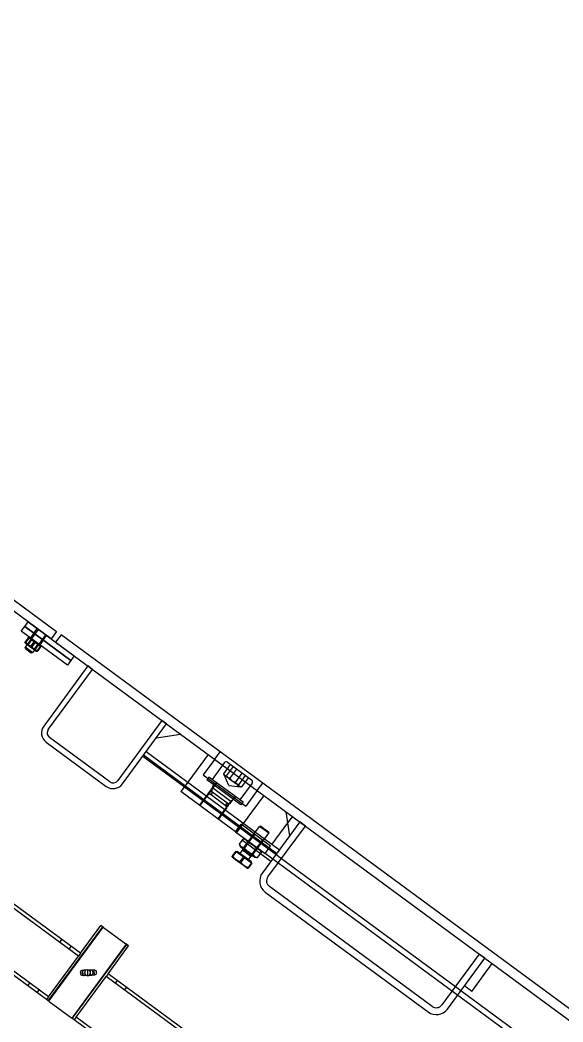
# Model space of a CAD drawing. Header units: millimetres. Extents: x 400392 to 401186, y 4543812 to 4544115.
# Drawn here: x 400767.317 to 400767.789, y 4544086.509 to 4544087.381 of the extents above; entities that cross this region are included whole.
import ezdxf

# ---------------------------------------------------------------- set-up
doc = ezdxf.new("R2010")
doc.units = ezdxf.units.MM
doc.layers.add('görünüş prota', color=4, linetype='Continuous')
doc.layers.add('kiris prota', color=6, linetype='Continuous')

# ---------------------------------------------------------------- blocks, each defined once
blk = doc.blocks.new('A$C750F51A7')
at = {"layer": 'görünüş prota', "color": 253, "lineweight": -2}
for p, q in [((-72.959, -61.165), (130.391, -61.165)), ((130.391, -61.165), (130.391, -61.965)), ((277.816, -61.165), (130.866, -61.165)), ((130.866, -61.165), (130.866, -61.965)), ((148.066, -61.965), (148.066, -61.165)), ((148.916, -61.715), (148.916, -63.515)), ((149.116, -61.515), (151.716, -61.515)), ((149.457, -62.515), (149.457, -61.515)), ((149.754, -62.515), (149.754, -61.515)), ((150.118, -62.515), (150.118, -61.515)), ((150.713, -62.515), (150.713, -61.515)), ((151.077, -62.515), (151.077, -61.515)), ((151.374, -61.515), (151.374, -62.515)), ((151.916, -61.715), (151.916, -63.515)), ((152.666, -61.965), (152.666, -61.165)), ((130.391, -61.965), (-72.959, -61.965)), ((127.891, -62.465), (127.891, -61.965)), ((127.891, -61.965), (132.891, -61.965)), ((132.891, -62.465), (127.891, -62.465)), ((127.891, -62.465), (132.891, -62.465)), ((127.891, -62.965), (127.891, -62.465)), ((128.891, -62.465), (128.891, -61.965)), ((128.891, -62.465), (128.891, -62.965)), ((128.991, -61.965), (128.991, -63.615)), ((129.791, -61.965), (129.791, -63.615)), ((129.891, -62.465), (129.891, -61.965)), ((129.891, -62.465), (129.891, -62.965)), ((130.866, -61.965), (277.816, -61.965)), ((132.891, -61.965), (132.891, -62.465)), ((132.891, -62.465), (132.891, -62.965)), ((134.366, -61.965), (134.366, -68.465)), ((134.866, -61.965), (134.366, -61.965)), ((134.866, -68.465), (134.866, -61.965)), ((142.866, -61.965), (142.366, -61.965)), ((142.366, -61.965), (142.366, -68.465)), ((142.866, -68.465), (142.866, -61.965)), ((142.866, -63.465), (144.366, -61.965)), ((147.366, -61.965), (147.366, -65.365)), ((148.066, -61.965), (148.066, -63.665)), ((150.416, -63.082), (149.524, -62.567)), ((150.416, -63.082), (151.307, -62.567)), ((152.666, -61.965), (152.666, -63.665)), ((153.366, -61.965), (153.366, -65.965)), ((155.766, -61.965), (157.266, -63.465)), ((156.466, -61.965), (156.466, -62.665)), ((156.466, -62.665), (156.466, -64.965)), ((157.266, -61.965), (157.266, -67.465)), ((157.866, -61.965), (157.266, -61.965)), ((157.866, -67.465), (157.866, -61.965)), ((177.266, -61.965), (176.666, -61.965)), ((176.666, -61.965), (176.666, -67.465)), ((177.266, -67.465), (177.266, -61.965)), ((178.066, -64.965), (178.066, -61.965)), ((132.891, -62.965), (127.891, -62.965)), ((128.714, -63.072), (128.714, -63.508)), ((128.826, -62.965), (128.739, -63.015)), ((128.826, -63.615), (128.739, -63.565)), ((128.771, -63.072), (128.771, -63.508)), ((129.956, -63.615), (128.826, -63.615)), ((129.058, -63.004), (128.991, -62.965)), ((129.058, -63.576), (128.991, -63.615)), ((128.991, -63.615), (128.991, -63.889)), ((129.723, -63.004), (129.058, -63.004)), ((129.058, -63.004), (129.058, -63.576)), ((129.058, -63.576), (129.723, -63.576)), ((129.334, -63.072), (129.334, -63.508)), ((129.447, -63.072), (129.447, -63.508)), ((129.723, -63.004), (129.791, -62.965)), ((129.723, -63.004), (129.723, -63.576)), ((129.723, -63.576), (129.791, -63.615)), ((129.791, -63.615), (129.791, -63.889)), ((129.956, -62.965), (130.042, -63.015)), ((129.956, -63.615), (130.042, -63.565)), ((130.01, -63.072), (130.01, -63.508)), ((130.067, -63.072), (130.067, -63.508)), ((148.066, -63.665), (152.666, -63.665)), ((152.266, -63.515), (148.566, -63.515)), ((148.566, -63.515), (148.566, -63.815)), ((149.366, -64.065), (149.258, -63.665)), ((149.366, -63.515), (149.366, -63.815)), ((149.416, -63.525), (149.416, -64.319)), ((151.366, -64.065), (151.473, -63.665)), ((151.416, -63.525), (151.416, -64.319)), ((151.466, -63.515), (151.466, -63.815)), ((152.266, -63.515), (152.266, -63.815)), ((129.791, -63.889), (128.991, -63.889)), ((129.067, -63.965), (128.991, -63.889)), ((129.067, -63.965), (129.714, -63.965)), ((129.714, -63.965), (129.791, -63.889)), ((152.266, -63.815), (148.566, -63.815)), ((149.366, -64.065), (151.366, -64.065)), ((149.366, -64.065), (149.366, -65.965)), ((149.575, -64.351), (149.434, -64.339)), ((151.301, -64.395), (149.531, -64.395)), ((149.621, -64.401), (149.621, -64.629)), ((151.211, -64.401), (151.211, -64.629)), ((151.256, -64.351), (151.397, -64.339)), ((151.366, -64.065), (151.366, -65.965)), ((154.758, -64.265), (154.666, -64.357)), ((155.666, -64.357), (154.666, -64.357)), ((154.666, -66.765), (154.666, -64.357)), ((154.758, -64.265), (155.574, -64.265)), ((155.574, -64.265), (155.666, -64.357)), ((155.666, -66.765), (155.666, -64.357)), ((142.866, -64.965), (157.266, -64.965)), ((157.266, -65.365), (142.866, -65.365)), ((147.366, -65.365), (147.366, -65.965)), ((149.416, -64.712), (149.416, -65.965)), ((149.575, -64.679), (149.434, -64.692)), ((149.531, -64.635), (151.301, -64.635)), ((151.256, -64.679), (151.397, -64.692)), ((151.416, -64.712), (151.416, -65.965)), ((153.266, -65.365), (153.266, -65.165)), ((156.466, -65.165), (153.266, -65.165)), ((153.266, -65.965), (153.266, -65.365)), ((153.366, -65.165), (153.366, -65.965)), ((154.747, -65.965), (154.747, -65.165)), ((155.584, -65.965), (155.584, -65.165)), ((156.466, -65.365), (156.466, -65.165)), ((156.466, -65.965), (156.466, -65.365)), ((178.066, -64.965), (177.266, -64.965)), ((142.866, -65.465), (147.366, -65.465)), ((147.366, -65.465), (156.466, -65.465)), ((153.266, -65.965), (147.366, -65.965)), ((153.266, -65.965), (156.466, -65.965)), ((154.401, -65.965), (154.184, -66.09)), ((154.184, -66.64), (154.184, -66.09)), ((154.184, -66.215), (156.147, -66.215)), ((154.747, -66.012), (154.666, -65.965)), ((154.675, -66.64), (154.675, -66.09)), ((154.747, -66.012), (155.584, -66.012)), ((154.747, -66.718), (154.747, -66.012)), ((155.584, -66.012), (155.666, -65.965)), ((155.584, -66.718), (155.584, -66.012)), ((155.656, -66.64), (155.656, -66.09)), ((155.931, -65.965), (156.147, -66.09)), ((156.147, -66.64), (156.147, -66.09)), ((156.147, -66.215), (157.266, -66.215)), ((156.466, -65.465), (157.266, -65.465)), ((252.216, -65.965), (156.466, -65.965)), ((157.266, -65.465), (157.866, -65.465)), ((157.866, -65.465), (176.666, -65.465)), ((176.666, -65.465), (177.266, -65.465)), ((177.266, -65.465), (194.541, -65.465)), ((154.401, -66.765), (154.184, -66.64)), ((154.401, -66.765), (155.931, -66.765)), ((154.747, -66.718), (154.666, -66.765)), ((154.666, -66.815), (154.666, -66.765)), ((155.666, -66.815), (154.666, -66.815)), ((154.706, -66.907), (154.666, -66.815)), ((155.625, -66.907), (154.706, -66.907)), ((154.706, -67.265), (154.706, -66.907)), ((155.584, -66.718), (154.747, -66.718)), ((155.584, -66.718), (155.666, -66.765)), ((155.625, -66.907), (155.666, -66.815)), ((155.625, -67.265), (155.625, -66.907)), ((155.666, -66.815), (155.666, -66.765)), ((155.931, -66.765), (156.147, -66.64)), ((154.288, -67.325), (155.108, -67.325)), ((154.288, -67.325), (154.288, -67.829)), ((154.316, -67.905), (154.314, -67.904)), ((154.316, -67.905), (154.698, -67.905)), ((154.346, -67.325), (154.346, -67.829)), ((155.936, -67.265), (154.396, -67.265)), ((154.396, -67.325), (154.396, -67.265)), ((154.698, -67.905), (155.547, -67.905)), ((155.108, -67.325), (155.985, -67.325)), ((155.108, -67.325), (155.108, -67.829)), ((155.223, -67.325), (155.223, -67.829)), ((155.547, -67.905), (156.014, -67.905)), ((155.936, -67.325), (155.936, -67.265)), ((155.985, -67.325), (155.985, -67.829)), ((155.985, -67.325), (156.043, -67.325)), ((156.014, -67.905), (156.016, -67.905)), ((156.016, -67.905), (156.017, -67.904)), ((156.043, -67.325), (156.043, -67.829)), ((176.066, -68.065), (158.466, -68.065)), ((158.466, -68.665), (176.066, -68.665)), ((141.866, -68.965), (135.366, -68.965)), ((135.366, -69.465), (141.866, -69.465)), ((148.666, -82.495), (148.666, -79.495)), ((148.966, -79.495), (148.666, -79.495)), ((148.866, -87.495), (148.866, -79.495)), ((148.916, -87.495), (148.916, -79.495)), ((148.966, -79.495), (151.366, -79.495)), ((151.666, -79.495), (151.366, -79.495)), ((151.416, -79.495), (151.416, -87.495)), ((151.466, -87.495), (151.466, -79.495)), ((151.666, -82.495), (151.666, -79.495)), ((148.666, -82.495), (112.366, -82.495)), ((148.666, -82.795), (112.366, -82.795)), ((146.666, -82.795), (146.666, -82.495)), ((147.666, -82.795), (147.666, -82.495)), ((148.666, -82.495), (148.666, -82.795)), ((148.666, -87.195), (148.666, -82.795)), ((151.666, -82.495), (151.666, -82.795)), ((256.766, -82.495), (151.666, -82.495)), ((256.766, -82.795), (151.666, -82.795)), ((151.666, -87.195), (151.666, -82.795)), ((152.666, -82.795), (152.666, -82.495)), ((153.666, -82.795), (153.666, -82.495)), ((149.66, -83.601), (149.788, -83.499)), ((149.699, -83.57), (149.984, -83.931)), ((149.762, -83.725), (149.847, -83.834)), ((150.258, -83.129), (149.788, -83.499)), ((149.843, -83.456), (150.128, -83.818)), ((150.023, -83.314), (150.308, -83.675)), ((150.073, -83.86), (150.543, -83.49)), ((150.204, -83.171), (150.489, -83.533)), ((150.258, -83.129), (150.507, -82.932)), ((150.467, -82.963), (150.752, -83.325)), ((150.484, -83.155), (150.569, -83.264)), ((150.792, -83.293), (150.543, -83.49)), ((150.724, -82.966), (150.81, -83.074)), ((149.642, -83.82), (149.727, -83.929)), ((150.073, -83.86), (149.945, -83.962)), ((148.666, -87.195), (112.366, -87.195)), ((146.666, -87.495), (146.666, -87.195)), ((147.666, -87.495), (147.666, -87.195)), ((148.666, -87.195), (148.666, -87.495)), ((256.766, -87.195), (151.666, -87.195)), ((151.666, -87.195), (151.666, -87.495)), ((148.666, -87.495), (112.366, -87.495)), ((148.966, -87.495), (148.666, -87.495)), ((148.966, -87.495), (151.366, -87.495)), ((151.666, -87.495), (151.366, -87.495)), ((199.291, -87.495), (151.666, -87.495))]:
    blk.add_line(p, q, dxfattribs=at)
for centre, radius, start, end in [((149.116, -61.715), 0.2, 90, 180), ((151.716, -61.715), 0.2, 0, 90), ((149.406, -63.525), 0.01, 0, 90), ((151.426, -63.525), 0.01, 90, 180), ((149.531, -64.515), 0.12, 90, 270), ((149.436, -64.319), 0.02, 180, 265), ((149.531, -64.515), 0.12, 270, 90), ((149.571, -64.401), 0.05, 0, 85), ((151.301, -64.515), 0.12, 90, 270), ((151.261, -64.401), 0.05, 95, 180), ((151.301, -64.515), 0.12, 270, 90), ((151.396, -64.319), 0.02, 275, 0), ((149.436, -64.712), 0.02, 95, 180), ((149.571, -64.629), 0.05, 275, 0), ((151.261, -64.629), 0.05, 180, 265), ((151.396, -64.712), 0.02, 0, 85), ((158.466, -67.465), 1.2, 180, 270), ((158.466, -67.465), 0.6, 180, 270), ((176.066, -67.465), 1.2, 270, 0), ((176.066, -67.465), 0.6, 270, 0), ((135.366, -68.465), 1, 180, 270), ((135.366, -68.465), 0.5, 180, 270), ((141.866, -68.465), 1, 270, 0), ((141.866, -68.465), 0.5, 270, 0), ((149.888, -83.626), 0.161, 128.28222, 218.28222), ((150.069, -83.483), 0.161, 128.28222, 218.28222), ((150.166, -83.495), 0.25, 151.35614, 285.2083), ((150.166, -83.495), 0.25, 105.2083, 151.35614), ((150.154, -83.591), 0.161, 218.28222, 308.28222), ((150.177, -83.398), 0.161, 38.28222, 128.28222), ((150.166, -83.495), 0.25, 331.35614, 105.2083), ((150.166, -83.495), 0.25, 285.2083, 331.35614), ((150.358, -83.255), 0.161, 38.28222, 128.28222), ((150.262, -83.506), 0.161, 308.28222, 38.28222), ((150.443, -83.363), 0.161, 308.28222, 38.28222), ((149.974, -83.734), 0.161, 218.28222, 308.28222)]:
    blk.add_arc(centre, radius, start, end, dxfattribs=at)
at = {"layer": 'görünüş prota', "color": 253, "lineweight": -2, "extrusion": (0, 0, -1)}
for centre, major_axis, start_param, end_param in [((149.76, -83.727), (-0.1, 0.126), 4.712389, 6.283185), ((150.606, -83.059), (-0.1, 0.126), 0, 1.570796), ((150.692, -83.167), (0.1, -0.126), 4.712389, 6.283185), ((149.845, -83.835), (0.1, -0.126), 0, 1.570796)]:
    blk.add_ellipse(centre, major_axis=major_axis, ratio=0.933813, start_param=start_param, end_param=end_param, dxfattribs=at)
at = {"layer": 'görünüş prota', "color": 253, "lineweight": -2}
for points, weights in [([(149.457, -62.515), (149.605, -62.657), (149.754, -62.515)], [1, 1.15470053838, 1]), ([(150.118, -62.515), (149.788, -62.657), (149.457, -62.515)], [1, 1.15470053838, 1]), ([(149.754, -62.515), (150.234, -62.657), (150.713, -62.515)], [1, 1.15470053838, 1]), ([(151.077, -62.515), (150.598, -62.657), (150.118, -62.515)], [1, 1.15470053838, 1]), ([(150.713, -62.515), (151.044, -62.657), (151.374, -62.515)], [1, 1.15470053838, 1]), ([(151.374, -62.515), (151.226, -62.657), (151.077, -62.515)], [1, 1.15470053838, 1]), ([(128.714, -63.072), (128.742, -62.964), (128.771, -63.072)], [1, 1.15470053838, 1]), ([(129.334, -63.072), (129.024, -62.964), (128.714, -63.072)], [1, 1.15470053838, 1]), ([(128.771, -63.508), (128.742, -63.616), (128.714, -63.508)], [1, 1.15470053838, 1]), ([(128.714, -63.508), (129.024, -63.616), (129.334, -63.508)], [1, 1.15470053838, 1]), ([(128.771, -63.072), (129.109, -62.964), (129.447, -63.072)], [1, 1.15470053838, 1]), ([(129.447, -63.508), (129.109, -63.616), (128.771, -63.508)], [1, 1.15470053838, 1]), ([(130.01, -63.072), (129.672, -62.964), (129.334, -63.072)], [1, 1.15470053838, 1]), ([(129.334, -63.508), (129.672, -63.616), (130.01, -63.508)], [1, 1.15470053838, 1]), ([(129.447, -63.072), (129.757, -62.964), (130.067, -63.072)], [1, 1.15470053838, 1]), ([(130.067, -63.508), (129.757, -63.616), (129.447, -63.508)], [1, 1.15470053838, 1]), ([(130.042, -63.015), (130.028, -63.007), (130.01, -63.072)], [1.07580546344, 1.08828146952, 1]), ([(130.01, -63.508), (130.028, -63.574), (130.042, -63.565)], [1, 1.08828146952, 1.07580546344]), ([(130.067, -63.072), (130.054, -63.022), (130.042, -63.015)], [1, 1.06641906886, 1.07580546344]), ([(130.042, -63.565), (130.054, -63.559), (130.067, -63.508)], [1.07580546344, 1.06641906886, 1]), ([(154.675, -66.09), (154.429, -65.949), (154.184, -66.09)], [1, 1.15470053838, 1]), ([(155.656, -66.09), (155.166, -65.949), (154.675, -66.09)], [1, 1.15470053838, 1]), ([(156.147, -66.09), (155.902, -65.949), (155.656, -66.09)], [1, 1.15470053838, 1]), ([(154.184, -66.64), (154.429, -66.782), (154.675, -66.64)], [1, 1.15470053838, 1]), ([(154.675, -66.64), (155.166, -66.782), (155.656, -66.64)], [1, 1.15470053838, 1]), ([(155.656, -66.64), (155.902, -66.782), (156.147, -66.64)], [1, 1.15470053838, 1]), ([(154.288, -67.829), (154.508, -67.905), (154.698, -67.905)], [1, 1.0379548493, 1]), ([(154.314, -67.904), (154.302, -67.897), (154.288, -67.829)], [1.00719819589, 1.03392865959, 1]), ([(154.317, -67.905), (154.316, -67.905), (154.314, -67.904)], [1, 1.00402618971, 1.00719819589]), ([(154.346, -67.829), (154.33, -67.905), (154.317, -67.905)], [1, 1.0379548493, 1]), ([(154.785, -67.905), (154.581, -67.905), (154.346, -67.829)], [1, 1.0379548493, 1]), ([(154.698, -67.905), (154.888, -67.905), (155.108, -67.829)], [1, 1.0379548493, 1]), ([(155.223, -67.829), (154.988, -67.905), (154.785, -67.905)], [1, 1.0379548493, 1]), ([(155.108, -67.829), (155.343, -67.905), (155.547, -67.905)], [1, 1.0379548493, 1]), ([(155.633, -67.905), (155.443, -67.905), (155.223, -67.829)], [1, 1.0379548493, 1]), ([(155.547, -67.905), (155.75, -67.905), (155.985, -67.829)], [1, 1.0379548493, 1]), ([(156.043, -67.829), (155.823, -67.905), (155.633, -67.905)], [1, 1.0379548493, 1]), ([(155.985, -67.829), (156.001, -67.905), (156.014, -67.905)], [1, 1.0379548493, 1]), ([(156.014, -67.905), (156.027, -67.905), (156.043, -67.829)], [1, 1.0379548493, 1])]:
    blk.add_rational_spline(points, weights, degree=2, dxfattribs=at)
blk = doc.blocks.new('K-K Kesiti')
at = {"layer": 'kiris prota', "color": 1, "xscale": 0.01, "yscale": 0.01, "zscale": 0.01}
blk.add_blockref('A$C750F51A7', (401466.10175, 4544003.16883), dxfattribs=at)

msp = doc.modelspace()

# ---------------------------------------------------------------- block references
at = {"rotation": 323.6371180962271}
msp.add_blockref('K-K Kesiti', (-2616652.5094, 1122930.21436), dxfattribs=at)

doc.saveas('drawing.dxf')
